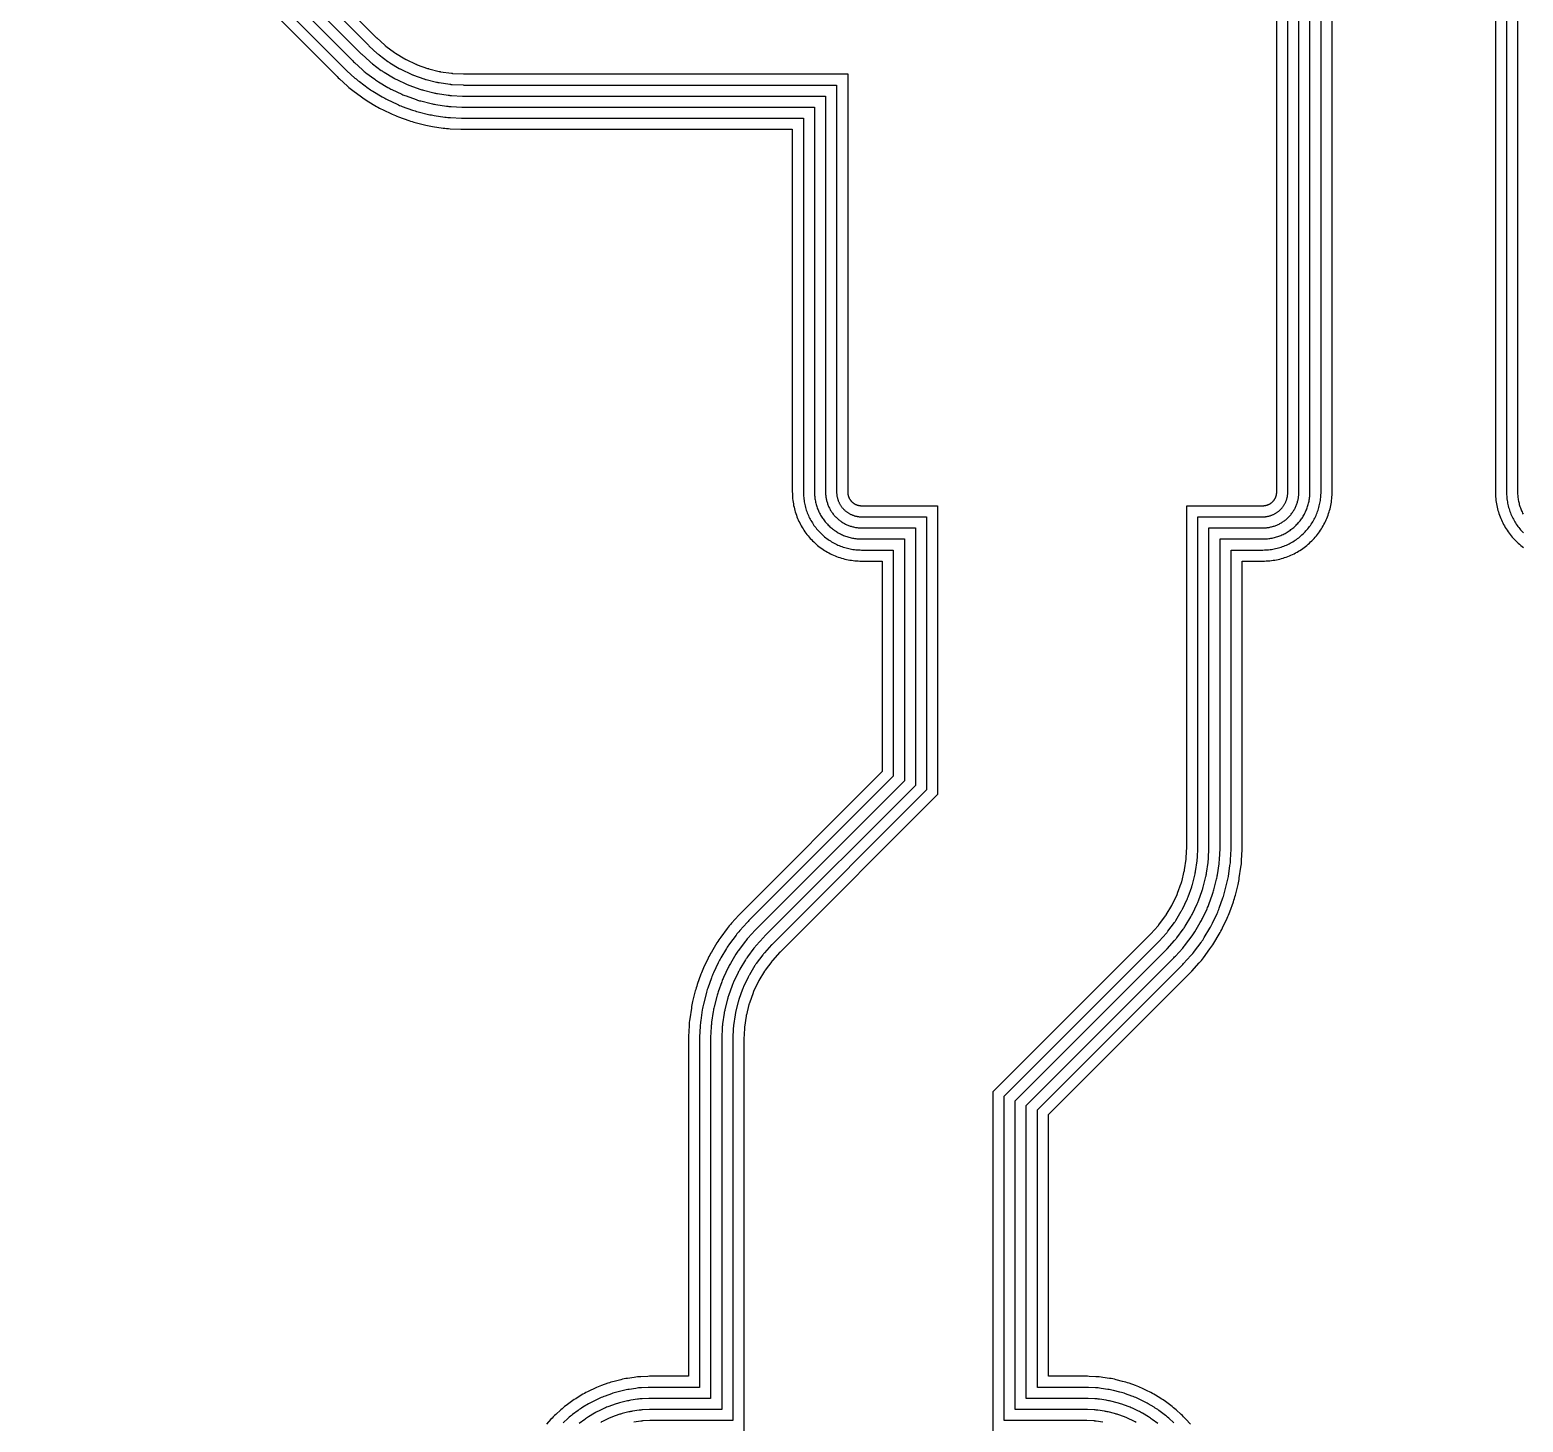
# Model space of a CAD drawing. Header units: metres. Extents: x 1.5 to 44, y 0.3 to 33.8.
# Drawn here: x 6.76 to 12.15, y 5.4 to 10.43 of the extents above; entities that cross this region are included whole.
import ezdxf

# ---------------------------------------------------------------- set-up
doc = ezdxf.new("R2010")
doc.units = ezdxf.units.M

msp = doc.modelspace()

# ---------------------------------------------------------------- linework, layer by layer
for points in [[(10.2352, 5.37), (10.2352, 6.5985), (10.8034, 7.1667), (10.8042, 7.1676), (10.805, 7.1685), (10.8314, 7.1976), (10.8322, 7.1985), (10.833, 7.1994), (10.8338, 7.2004), (10.8345, 7.2013), (10.8579, 7.2329), (10.8586, 7.2339), (10.8593, 7.2349), (10.86, 7.2359), (10.8607, 7.237), (10.8808, 7.2707), (10.8815, 7.2717), (10.8821, 7.2728), (10.8826, 7.2739), (10.8832, 7.275), (10.8999, 7.3105), (10.9005, 7.3116), (10.9009, 7.3127), (10.9014, 7.3139), (10.9018, 7.315), (10.9151, 7.352), (10.9155, 7.3532), (10.9158, 7.3543), (10.9162, 7.3555), (10.9165, 7.3567), (10.926, 7.3948), (10.9263, 7.396), (10.9266, 7.3972), (10.9268, 7.3984), (10.927, 7.3996), (10.9327, 7.4384), (10.9329, 7.4397), (10.933, 7.4409), (10.9331, 7.4421), (10.9332, 7.4433), (10.9352, 7.4826), (10.9352, 7.4838), (10.9352, 7.485), (10.9352, 8.715), (11.21, 8.715), (11.2112, 8.715), (11.2125, 8.7151), (11.2137, 8.7151), (11.2149, 8.7153), (11.2161, 8.7154), (11.2173, 8.7156), (11.2186, 8.7157), (11.2198, 8.716), (11.221, 8.7162), (11.2222, 8.7165), (11.2233, 8.7168), (11.2245, 8.7172), (11.2257, 8.7175), (11.2269, 8.7179), (11.228, 8.7184), (11.2291, 8.7188), (11.2303, 8.7193), (11.2314, 8.7198), (11.2325, 8.7204), (11.2336, 8.7209), (11.2347, 8.7215), (11.2357, 8.7221), (11.2368, 8.7228), (11.2378, 8.7234), (11.2388, 8.7241), (11.2398, 8.7249), (11.2408, 8.7256), (11.2417, 8.7264), (11.2427, 8.7272), (11.2436, 8.728), (11.2445, 8.7288), (11.2454, 8.7297), (11.2462, 8.7305), (11.2471, 8.7314), (11.2479, 8.7324), (11.2487, 8.7333), (11.2494, 8.7343), (11.2502, 8.7352), (11.2509, 8.7362), (11.2516, 8.7372), (11.2523, 8.7383), (11.2529, 8.7393), (11.2535, 8.7404), (11.2541, 8.7414), (11.2547, 8.7425), (11.2552, 8.7436), (11.2557, 8.7448), (11.2562, 8.7459), (11.2567, 8.747), (11.2571, 8.7482), (11.2575, 8.7493), (11.2579, 8.7505), (11.2582, 8.7517), (11.2585, 8.7529), (11.2588, 8.7541), (11.2591, 8.7553), (11.2593, 8.7565), (11.2595, 8.7577), (11.2596, 8.7589), (11.2598, 8.7601), (11.2599, 8.7613), (11.26, 8.7626), (11.26, 8.7638), (11.26, 8.765), (11.26, 12.685)], [(10.632, 5.4042), (10.6077, 5.4078), (10.6055, 5.4081), (10.6033, 5.4084), (10.6011, 5.4086), (10.5989, 5.4087), (10.5744, 5.4099), (10.5722, 5.41), (10.57, 5.41), (10.2752, 5.41), (10.2752, 6.582), (10.8316, 7.1384), (10.8332, 7.14), (10.8347, 7.1416), (10.8611, 7.1707), (10.8625, 7.1723), (10.8639, 7.174), (10.8653, 7.1758), (10.8667, 7.1775), (10.8901, 7.2091), (10.8913, 7.2109), (10.8926, 7.2127), (10.8938, 7.2145), (10.895, 7.2164), (10.9152, 7.2501), (10.9163, 7.252), (10.9173, 7.2539), (10.9183, 7.2559), (10.9193, 7.2579), (10.9361, 7.2934), (10.937, 7.2954), (10.9379, 7.2974), (10.9387, 7.2995), (10.9395, 7.3015), (10.9527, 7.3385), (10.9534, 7.3406), (10.9541, 7.3427), (10.9547, 7.3448), (10.9553, 7.347), (10.9648, 7.3851), (10.9653, 7.3872), (10.9658, 7.3894), (10.9662, 7.3916), (10.9665, 7.3937), (10.9723, 7.4326), (10.9726, 7.4348), (10.9729, 7.437), (10.973, 7.4392), (10.9732, 7.4414), (10.9751, 7.4806), (10.9752, 7.4828), (10.9752, 7.485), (10.9752, 8.675), (11.21, 8.675), (11.2122, 8.675), (11.2144, 8.6751), (11.2166, 8.6753), (11.2188, 8.6754), (11.221, 8.6757), (11.2232, 8.676), (11.2254, 8.6763), (11.2276, 8.6767), (11.2297, 8.6772), (11.2319, 8.6777), (11.234, 8.6783), (11.2361, 8.6789), (11.2382, 8.6796), (11.2403, 8.6803), (11.2424, 8.681), (11.2445, 8.6819), (11.2465, 8.6827), (11.2485, 8.6837), (11.2505, 8.6846), (11.2524, 8.6856), (11.2544, 8.6867), (11.2563, 8.6878), (11.2582, 8.689), (11.26, 8.6902), (11.2618, 8.6914), (11.2636, 8.6927), (11.2654, 8.6941), (11.2671, 8.6954), (11.2688, 8.6969), (11.2705, 8.6983), (11.2721, 8.6998), (11.2737, 8.7014), (11.2752, 8.703), (11.2767, 8.7046), (11.2782, 8.7062), (11.2796, 8.7079), (11.281, 8.7096), (11.2823, 8.7114), (11.2836, 8.7132), (11.2848, 8.715), (11.286, 8.7169), (11.2872, 8.7187), (11.2883, 8.7207), (11.2894, 8.7226), (11.2904, 8.7245), (11.2914, 8.7265), (11.2923, 8.7285), (11.2932, 8.7306), (11.294, 8.7326), (11.2948, 8.7347), (11.2955, 8.7368), (11.2961, 8.7389), (11.2968, 8.741), (11.2973, 8.7431), (11.2978, 8.7453), (11.2983, 8.7475), (11.2987, 8.7496), (11.299, 8.7518), (11.2993, 8.754), (11.2996, 8.7562), (11.2998, 8.7584), (11.2999, 8.7606), (11.3, 8.7628), (11.3, 8.765), (11.3, 12.685)], [(10.7519, 5.4036), (10.7491, 5.4051), (10.7463, 5.4066), (10.7434, 5.408), (10.7213, 5.4185), (10.7184, 5.4198), (10.7154, 5.4211), (10.7125, 5.4223), (10.7095, 5.4234), (10.6864, 5.4316), (10.6834, 5.4327), (10.6803, 5.4336), (10.6773, 5.4345), (10.6742, 5.4354), (10.6504, 5.4413), (10.6473, 5.442), (10.6441, 5.4427), (10.641, 5.4433), (10.6379, 5.4438), (10.6136, 5.4474), (10.6104, 5.4478), (10.6073, 5.4482), (10.6041, 5.4485), (10.6009, 5.4487), (10.5764, 5.4499), (10.5732, 5.45), (10.57, 5.45), (10.3152, 5.45), (10.3152, 6.5654), (10.8599, 7.1101), (10.8621, 7.1124), (10.8643, 7.1147), (10.8907, 7.1438), (10.8928, 7.1462), (10.8949, 7.1487), (10.8969, 7.1511), (10.8988, 7.1537), (10.9222, 7.1852), (10.9241, 7.1878), (10.9259, 7.1904), (10.9276, 7.1931), (10.9293, 7.1958), (10.9495, 7.2295), (10.9511, 7.2323), (10.9526, 7.2351), (10.9541, 7.2379), (10.9555, 7.2408), (10.9723, 7.2763), (10.9736, 7.2792), (10.9749, 7.2821), (10.976, 7.2851), (10.9771, 7.2881), (10.9904, 7.325), (10.9914, 7.3281), (10.9924, 7.3311), (10.9933, 7.3342), (10.9941, 7.3373), (11.0036, 7.3753), (11.0044, 7.3785), (11.005, 7.3816), (11.0056, 7.3847), (11.0061, 7.3879), (11.0119, 7.4267), (11.0123, 7.4299), (11.0127, 7.433), (11.0129, 7.4362), (11.0131, 7.4394), (11.0151, 7.4786), (11.0152, 7.4818), (11.0152, 7.485), (11.0152, 8.635), (11.21, 8.635), (11.2132, 8.6351), (11.2164, 8.6352), (11.2196, 8.6354), (11.2228, 8.6356), (11.2259, 8.636), (11.2291, 8.6364), (11.2322, 8.6369), (11.2354, 8.6375), (11.2385, 8.6382), (11.2416, 8.6389), (11.2447, 8.6397), (11.2477, 8.6406), (11.2508, 8.6416), (11.2538, 8.6426), (11.2568, 8.6437), (11.2598, 8.6449), (11.2627, 8.6462), (11.2656, 8.6475), (11.2685, 8.6489), (11.2713, 8.6504), (11.2741, 8.6519), (11.2768, 8.6535), (11.2796, 8.6552), (11.2822, 8.6569), (11.2849, 8.6587), (11.2875, 8.6606), (11.29, 8.6625), (11.2925, 8.6645), (11.2949, 8.6666), (11.2973, 8.6687), (11.2997, 8.6709), (11.3019, 8.6731), (11.3042, 8.6754), (11.3063, 8.6777), (11.3084, 8.6801), (11.3105, 8.6825), (11.3125, 8.685), (11.3144, 8.6876), (11.3163, 8.6902), (11.3181, 8.6928), (11.3198, 8.6955), (11.3215, 8.6982), (11.3231, 8.7009), (11.3247, 8.7037), (11.3261, 8.7066), (11.3275, 8.7094), (11.3289, 8.7123), (11.3301, 8.7153), (11.3313, 8.7182), (11.3324, 8.7212), (11.3335, 8.7242), (11.3344, 8.7273), (11.3353, 8.7303), (11.3361, 8.7334), (11.3369, 8.7365), (11.3375, 8.7397), (11.3381, 8.7428), (11.3386, 8.7459), (11.339, 8.7491), (11.3394, 8.7523), (11.3397, 8.7554), (11.3399, 8.7586), (11.34, 8.7618), (11.34, 8.765), (11.34, 12.685)], [(10.8299, 5.3998), (10.8102, 5.4144), (10.8068, 5.4169), (10.8034, 5.4192), (10.7999, 5.4215), (10.7963, 5.4237), (10.7753, 5.4363), (10.7717, 5.4384), (10.768, 5.4404), (10.7643, 5.4423), (10.7605, 5.4442), (10.7384, 5.4547), (10.7346, 5.4564), (10.7307, 5.458), (10.7269, 5.4596), (10.723, 5.461), (10.6999, 5.4693), (10.6959, 5.4707), (10.6919, 5.4719), (10.6879, 5.4731), (10.6839, 5.4742), (10.6601, 5.4801), (10.656, 5.4811), (10.652, 5.4819), (10.6478, 5.4827), (10.6437, 5.4834), (10.6195, 5.487), (10.6153, 5.4875), (10.6112, 5.488), (10.607, 5.4883), (10.6029, 5.4886), (10.5784, 5.4898), (10.5742, 5.49), (10.57, 5.49), (10.3552, 5.49), (10.3552, 6.5488), (10.8882, 7.0818), (10.8911, 7.0848), (10.894, 7.0879), (10.9203, 7.117), (10.9231, 7.1201), (10.9258, 7.1233), (10.9284, 7.1265), (10.9309, 7.1299), (10.9543, 7.1614), (10.9568, 7.1648), (10.9591, 7.1682), (10.9614, 7.1717), (10.9636, 7.1753), (10.9838, 7.209), (10.9859, 7.2126), (10.9879, 7.2162), (10.9898, 7.2199), (10.9916, 7.2237), (11.0084, 7.2592), (11.0102, 7.263), (11.0118, 7.2668), (11.0134, 7.2707), (11.0148, 7.2746), (11.028, 7.3116), (11.0294, 7.3155), (11.0307, 7.3195), (11.0318, 7.3235), (11.0329, 7.3275), (11.0424, 7.3656), (11.0434, 7.3697), (11.0443, 7.3738), (11.045, 7.3779), (11.0457, 7.382), (11.0514, 7.4208), (11.052, 7.425), (11.0525, 7.4291), (11.0528, 7.4333), (11.0531, 7.4374), (11.055, 7.4767), (11.0552, 7.4808), (11.0552, 7.485), (11.0552, 8.595), (11.21, 8.595), (11.2142, 8.5951), (11.2184, 8.5952), (11.2225, 8.5955), (11.2267, 8.5958), (11.2308, 8.5963), (11.235, 8.5969), (11.2391, 8.5975), (11.2432, 8.5983), (11.2473, 8.5991), (11.2513, 8.6001), (11.2554, 8.6012), (11.2594, 8.6023), (11.2633, 8.6036), (11.2673, 8.605), (11.2712, 8.6064), (11.2751, 8.608), (11.2789, 8.6096), (11.2827, 8.6113), (11.2864, 8.6132), (11.2901, 8.6151), (11.2938, 8.6171), (11.2974, 8.6192), (11.301, 8.6214), (11.3045, 8.6237), (11.3079, 8.626), (11.3113, 8.6285), (11.3146, 8.631), (11.3179, 8.6336), (11.3211, 8.6363), (11.3242, 8.6391), (11.3272, 8.6419), (11.3302, 8.6448), (11.3331, 8.6478), (11.336, 8.6508), (11.3387, 8.654), (11.3414, 8.6572), (11.344, 8.6604), (11.3466, 8.6637), (11.349, 8.6671), (11.3514, 8.6706), (11.3536, 8.6741), (11.3558, 8.6776), (11.3579, 8.6812), (11.3599, 8.6849), (11.3619, 8.6886), (11.3637, 8.6923), (11.3654, 8.6961), (11.3671, 8.7), (11.3686, 8.7038), (11.3701, 8.7077), (11.3714, 8.7117), (11.3727, 8.7157), (11.3739, 8.7197), (11.3749, 8.7237), (11.3759, 8.7278), (11.3767, 8.7318), (11.3775, 8.7359), (11.3782, 8.7401), (11.3787, 8.7442), (11.3792, 8.7483), (11.3796, 8.7525), (11.3798, 8.7567), (11.38, 8.7608), (11.38, 8.765), (11.38, 12.685)], [(10.8878, 5.4024), (10.8696, 5.4189), (10.8658, 5.4223), (10.8618, 5.4256), (10.8578, 5.4288), (10.8537, 5.4319), (10.834, 5.4466), (10.8298, 5.4496), (10.8256, 5.4525), (10.8213, 5.4553), (10.8169, 5.458), (10.7958, 5.4706), (10.7914, 5.4732), (10.7869, 5.4757), (10.7823, 5.4781), (10.7776, 5.4803), (10.7555, 5.4908), (10.7508, 5.493), (10.746, 5.495), (10.7413, 5.4969), (10.7364, 5.4987), (10.7133, 5.507), (10.7085, 5.5086), (10.7035, 5.5102), (10.6986, 5.5116), (10.6936, 5.513), (10.6698, 5.5189), (10.6648, 5.5201), (10.6598, 5.5212), (10.6547, 5.5221), (10.6496, 5.5229), (10.6253, 5.5265), (10.6202, 5.5272), (10.6151, 5.5278), (10.61, 5.5282), (10.6048, 5.5286), (10.5803, 5.5298), (10.5752, 5.5299), (10.57, 5.53), (10.3952, 5.53), (10.3952, 6.5323), (10.9165, 7.0535), (10.9201, 7.0572), (10.9236, 7.061), (10.95, 7.0901), (10.9534, 7.094), (10.9567, 7.0979), (10.9599, 7.1019), (10.963, 7.106), (10.9864, 7.1376), (10.9895, 7.1418), (10.9924, 7.146), (10.9952, 7.1503), (10.9979, 7.1547), (11.0181, 7.1884), (11.0207, 7.1929), (11.0232, 7.1974), (11.0255, 7.2019), (11.0278, 7.2066), (11.0446, 7.2421), (11.0467, 7.2468), (11.0488, 7.2515), (11.0507, 7.2563), (11.0525, 7.2611), (11.0657, 7.2981), (11.0674, 7.303), (11.0689, 7.3079), (11.0704, 7.3128), (11.0717, 7.3178), (11.0812, 7.3559), (11.0824, 7.3609), (11.0835, 7.366), (11.0844, 7.371), (11.0852, 7.3761), (11.091, 7.415), (11.0917, 7.4201), (11.0923, 7.4252), (11.0927, 7.4303), (11.093, 7.4355), (11.095, 7.4747), (11.0951, 7.4799), (11.0952, 7.485), (11.0952, 8.555), (11.21, 8.555), (11.2152, 8.5551), (11.2203, 8.5553), (11.2255, 8.5556), (11.2306, 8.556), (11.2357, 8.5566), (11.2408, 8.5573), (11.2459, 8.5581), (11.251, 8.559), (11.256, 8.5601), (11.261, 8.5613), (11.266, 8.5626), (11.271, 8.5641), (11.2759, 8.5656), (11.2808, 8.5673), (11.2856, 8.5691), (11.2904, 8.571), (11.2951, 8.573), (11.2998, 8.5752), (11.3044, 8.5774), (11.309, 8.5798), (11.3135, 8.5823), (11.318, 8.5849), (11.3224, 8.5876), (11.3267, 8.5904), (11.3309, 8.5933), (11.3351, 8.5963), (11.3392, 8.5995), (11.3432, 8.6027), (11.3472, 8.606), (11.351, 8.6094), (11.3548, 8.6129), (11.3585, 8.6165), (11.3621, 8.6202), (11.3656, 8.624), (11.369, 8.6278), (11.3723, 8.6318), (11.3756, 8.6358), (11.3787, 8.6399), (11.3817, 8.6441), (11.3846, 8.6483), (11.3874, 8.6527), (11.3901, 8.6571), (11.3927, 8.6615), (11.3952, 8.666), (11.3976, 8.6706), (11.3999, 8.6752), (11.402, 8.6799), (11.404, 8.6846), (11.4059, 8.6894), (11.4077, 8.6943), (11.4094, 8.6991), (11.411, 8.7041), (11.4124, 8.709), (11.4137, 8.714), (11.4149, 8.719), (11.416, 8.724), (11.4169, 8.7291), (11.4177, 8.7342), (11.4184, 8.7393), (11.419, 8.7444), (11.4194, 8.7496), (11.4198, 8.7547), (11.4199, 8.7599), (11.42, 8.765), (11.42, 12.685)], [(10.9485, 5.3965), (10.932, 5.4147), (10.9279, 5.4192), (10.9236, 5.4236), (10.9192, 5.4279), (10.9147, 5.432), (10.8965, 5.4485), (10.8919, 5.4526), (10.8872, 5.4565), (10.8824, 5.4604), (10.8775, 5.4641), (10.8578, 5.4787), (10.8529, 5.4823), (10.8478, 5.4857), (10.8427, 5.4891), (10.8374, 5.4923), (10.8164, 5.5049), (10.8111, 5.508), (10.8057, 5.511), (10.8003, 5.5138), (10.7948, 5.5165), (10.7726, 5.527), (10.767, 5.5295), (10.7614, 5.532), (10.7557, 5.5342), (10.7499, 5.5364), (10.7268, 5.5446), (10.721, 5.5466), (10.7152, 5.5485), (10.7093, 5.5502), (10.7033, 5.5518), (10.6795, 5.5577), (10.6736, 5.5591), (10.6676, 5.5604), (10.6615, 5.5615), (10.6555, 5.5625), (10.6312, 5.5661), (10.6251, 5.5669), (10.619, 5.5676), (10.6129, 5.5681), (10.6068, 5.5685), (10.5823, 5.5697), (10.5761, 5.5699), (10.57, 5.57), (10.4352, 5.57), (10.4352, 6.5157), (10.9448, 7.0253), (10.9491, 7.0296), (10.9532, 7.0341), (10.9796, 7.0632), (10.9837, 7.0678), (10.9876, 7.0725), (10.9915, 7.0773), (10.9952, 7.0822), (11.0186, 7.1137), (11.0222, 7.1187), (11.0256, 7.1238), (11.029, 7.1289), (11.0322, 7.1341), (11.0524, 7.1678), (11.0555, 7.1731), (11.0584, 7.1785), (11.0613, 7.184), (11.064, 7.1895), (11.0807, 7.225), (11.0833, 7.2306), (11.0857, 7.2362), (11.088, 7.2419), (11.0901, 7.2476), (11.1034, 7.2846), (11.1054, 7.2904), (11.1072, 7.2963), (11.1089, 7.3022), (11.1105, 7.3081), (11.12, 7.3462), (11.1214, 7.3522), (11.1227, 7.3582), (11.1238, 7.3642), (11.1248, 7.3703), (11.1306, 7.4091), (11.1314, 7.4152), (11.1321, 7.4213), (11.1326, 7.4274), (11.133, 7.4335), (11.1349, 7.4727), (11.1351, 7.4789), (11.1352, 7.485), (11.1352, 8.515), (11.21, 8.515), (11.2161, 8.5151), (11.2223, 8.5153), (11.2284, 8.5157), (11.2345, 8.5162), (11.2406, 8.5169), (11.2467, 8.5177), (11.2528, 8.5187), (11.2588, 8.5198), (11.2648, 8.5211), (11.2708, 8.5225), (11.2767, 8.5241), (11.2826, 8.5258), (11.2884, 8.5276), (11.2942, 8.5296), (11.3, 8.5318), (11.3057, 8.534), (11.3113, 8.5365), (11.3169, 8.539), (11.3224, 8.5417), (11.3279, 8.5445), (11.3332, 8.5475), (11.3385, 8.5506), (11.3438, 8.5538), (11.3489, 8.5571), (11.354, 8.5606), (11.3589, 8.5642), (11.3638, 8.5679), (11.3686, 8.5718), (11.3733, 8.5757), (11.3779, 8.5798), (11.3824, 8.584), (11.3868, 8.5882), (11.3911, 8.5926), (11.3953, 8.5971), (11.3993, 8.6017), (11.4033, 8.6064), (11.4071, 8.6112), (11.4108, 8.6161), (11.4144, 8.6211), (11.4179, 8.6261), (11.4212, 8.6313), (11.4244, 8.6365), (11.4275, 8.6418), (11.4305, 8.6472), (11.4333, 8.6526), (11.436, 8.6581), (11.4386, 8.6637), (11.441, 8.6693), (11.4433, 8.675), (11.4454, 8.6808), (11.4474, 8.6866), (11.4492, 8.6924), (11.451, 8.6983), (11.4525, 8.7043), (11.4539, 8.7102), (11.4552, 8.7162), (11.4563, 8.7223), (11.4573, 8.7283), (11.4581, 8.7344), (11.4588, 8.7405), (11.4593, 8.7466), (11.4597, 8.7527), (11.4599, 8.7589), (11.46, 8.765), (11.46, 12.685)], [(12.05, 12.685), (12.05, 8.765), (12.0501, 8.7589), (12.0503, 8.7527), (12.0507, 8.7466), (12.0512, 8.7405), (12.0519, 8.7344), (12.0527, 8.7283), (12.0537, 8.7223), (12.0548, 8.7162), (12.0561, 8.7102), (12.0575, 8.7043), (12.0591, 8.6983), (12.0608, 8.6924), (12.0626, 8.6866), (12.0646, 8.6808), (12.0668, 8.675), (12.069, 8.6693), (12.0715, 8.6637), (12.074, 8.6581), (12.0767, 8.6526), (12.0795, 8.6472), (12.0825, 8.6418), (12.0856, 8.6365), (12.0888, 8.6313), (12.0921, 8.6261), (12.0956, 8.6211), (12.0992, 8.6161), (12.1029, 8.6112), (12.1068, 8.6064), (12.1107, 8.6017), (12.1148, 8.5971), (12.119, 8.5926), (12.1232, 8.5882), (12.1276, 8.584), (12.1321, 8.5798), (12.1367, 8.5757), (12.1414, 8.5718), (12.1462, 8.5679), (12.1511, 8.5642)], [(12.09, 12.685), (12.09, 8.765), (12.0901, 8.7599), (12.0903, 8.7547), (12.0906, 8.7496), (12.091, 8.7444), (12.0916, 8.7393), (12.0923, 8.7342), (12.0931, 8.7291), (12.094, 8.724), (12.0951, 8.719), (12.0963, 8.714), (12.0976, 8.709), (12.0991, 8.7041), (12.1006, 8.6991), (12.1023, 8.6943), (12.1041, 8.6894), (12.106, 8.6846), (12.108, 8.6799), (12.1102, 8.6752), (12.1124, 8.6706), (12.1148, 8.666), (12.1173, 8.6615), (12.1199, 8.6571), (12.1226, 8.6527), (12.1254, 8.6483), (12.1283, 8.6441), (12.1313, 8.6399), (12.1345, 8.6358), (12.1377, 8.6318), (12.141, 8.6278), (12.1444, 8.624), (12.1479, 8.6202), (12.1515, 8.6165)], [(12.13, 12.685), (12.13, 8.765), (12.1301, 8.7608), (12.1302, 8.7567), (12.1305, 8.7525), (12.1308, 8.7483), (12.1313, 8.7442), (12.1319, 8.7401), (12.1325, 8.7359), (12.1333, 8.7318), (12.1341, 8.7278), (12.1351, 8.7237), (12.1362, 8.7197), (12.1373, 8.7157), (12.1386, 8.7117), (12.14, 8.7077), (12.1414, 8.7038), (12.143, 8.7), (12.1446, 8.6961), (12.1463, 8.6923), (12.1482, 8.6886), (12.1501, 8.6849)], [(6.8385, 11.5748), (8.0067, 10.4067), (8.0076, 10.4058), (8.0085, 10.405), (8.0376, 10.3786), (8.0385, 10.3778), (8.0394, 10.377), (8.0404, 10.3762), (8.0413, 10.3755), (8.0729, 10.3521), (8.0739, 10.3514), (8.0749, 10.3507), (8.0759, 10.35), (8.077, 10.3494), (8.1107, 10.3292), (8.1117, 10.3286), (8.1128, 10.328), (8.1139, 10.3274), (8.115, 10.3269), (8.1505, 10.3101), (8.1516, 10.3096), (8.1527, 10.3091), (8.1539, 10.3086), (8.155, 10.3082), (8.192, 10.295), (8.1932, 10.2946), (8.1943, 10.2942), (8.1955, 10.2939), (8.1967, 10.2935), (8.2348, 10.284), (8.236, 10.2837), (8.2372, 10.2835), (8.2384, 10.2832), (8.2396, 10.283), (8.2784, 10.2773), (8.2797, 10.2771), (8.2809, 10.277), (8.2821, 10.2769), (8.2833, 10.2768), (8.3226, 10.2749), (8.3238, 10.2748), (8.325, 10.2748), (9.71, 10.2748), (9.71, 8.765), (9.71, 8.7638), (9.7101, 8.7626), (9.7101, 8.7613), (9.7103, 8.7601), (9.7104, 8.7589), (9.7106, 8.7577), (9.7107, 8.7565), (9.711, 8.7553), (9.7112, 8.7541), (9.7115, 8.7529), (9.7118, 8.7517), (9.7122, 8.7505), (9.7125, 8.7493), (9.7129, 8.7482), (9.7134, 8.747), (9.7138, 8.7459), (9.7143, 8.7448), (9.7148, 8.7436), (9.7154, 8.7425), (9.7159, 8.7414), (9.7165, 8.7404), (9.7171, 8.7393), (9.7178, 8.7383), (9.7184, 8.7372), (9.7191, 8.7362), (9.7199, 8.7352), (9.7206, 8.7343), (9.7214, 8.7333), (9.7222, 8.7324), (9.723, 8.7314), (9.7238, 8.7305), (9.7247, 8.7297), (9.7255, 8.7288), (9.7264, 8.728), (9.7274, 8.7272), (9.7283, 8.7264), (9.7293, 8.7256), (9.7302, 8.7249), (9.7312, 8.7241), (9.7322, 8.7234), (9.7333, 8.7228), (9.7343, 8.7221), (9.7354, 8.7215), (9.7364, 8.7209), (9.7375, 8.7204), (9.7386, 8.7198), (9.7398, 8.7193), (9.7409, 8.7188), (9.742, 8.7184), (9.7432, 8.7179), (9.7443, 8.7175), (9.7455, 8.7172), (9.7467, 8.7168), (9.7479, 8.7165), (9.7491, 8.7162), (9.7503, 8.716), (9.7515, 8.7157), (9.7527, 8.7156), (9.7539, 8.7154), (9.7551, 8.7153), (9.7563, 8.7151), (9.7576, 8.7151), (9.7588, 8.715), (9.76, 8.715), (10.0348, 8.715), (10.0348, 7.6715), (9.4667, 7.1034), (9.4658, 7.1025), (9.465, 7.1016), (9.4386, 7.0725), (9.4378, 7.0716), (9.437, 7.0706), (9.4362, 7.0697), (9.4355, 7.0687), (9.4121, 7.0371), (9.4114, 7.0361), (9.4107, 7.0351), (9.41, 7.0341), (9.4094, 7.0331), (9.3892, 6.9994), (9.3886, 6.9983), (9.388, 6.9972), (9.3874, 6.9961), (9.3869, 6.995), (9.3701, 6.9595), (9.3696, 6.9584), (9.3691, 6.9573), (9.3686, 6.9562), (9.3682, 6.955), (9.355, 6.918), (9.3546, 6.9169), (9.3542, 6.9157), (9.3539, 6.9145), (9.3535, 6.9133), (9.344, 6.8752), (9.3437, 6.874), (9.3435, 6.8728), (9.3432, 6.8716), (9.343, 6.8704), (9.3373, 6.8316), (9.3371, 6.8304), (9.337, 6.8291), (9.3369, 6.8279), (9.3368, 6.8267), (9.3349, 6.7875), (9.3348, 6.7862), (9.3348, 6.785), (9.3348, 5.37)], [(6.8054, 11.4948), (7.9501, 10.3501), (7.9524, 10.3479), (7.9547, 10.3457), (7.9838, 10.3193), (7.9862, 10.3172), (7.9887, 10.3152), (7.9911, 10.3132), (7.9937, 10.3112), (8.0252, 10.2878), (8.0278, 10.286), (8.0304, 10.2842), (8.0331, 10.2824), (8.0358, 10.2808), (8.0695, 10.2606), (8.0723, 10.259), (8.0751, 10.2574), (8.0779, 10.2559), (8.0808, 10.2545), (8.1163, 10.2378), (8.1192, 10.2364), (8.1221, 10.2352), (8.1251, 10.234), (8.1281, 10.2329), (8.165, 10.2196), (8.1681, 10.2186), (8.1711, 10.2176), (8.1742, 10.2168), (8.1773, 10.2159), (8.2153, 10.2064), (8.2185, 10.2057), (8.2216, 10.205), (8.2247, 10.2044), (8.2279, 10.2039), (8.2667, 10.1981), (8.2699, 10.1977), (8.273, 10.1974), (8.2762, 10.1971), (8.2794, 10.1969), (8.3186, 10.195), (8.3218, 10.1949), (8.325, 10.1948), (9.63, 10.1948), (9.63, 8.765), (9.6301, 8.7618), (9.6302, 8.7586), (9.6304, 8.7554), (9.6306, 8.7523), (9.631, 8.7491), (9.6314, 8.7459), (9.6319, 8.7428), (9.6325, 8.7397), (9.6332, 8.7365), (9.6339, 8.7334), (9.6347, 8.7303), (9.6356, 8.7273), (9.6366, 8.7242), (9.6376, 8.7212), (9.6387, 8.7182), (9.6399, 8.7153), (9.6412, 8.7123), (9.6425, 8.7094), (9.6439, 8.7066), (9.6454, 8.7037), (9.6469, 8.7009), (9.6485, 8.6982), (9.6502, 8.6955), (9.6519, 8.6928), (9.6537, 8.6902), (9.6556, 8.6876), (9.6575, 8.685), (9.6595, 8.6825), (9.6616, 8.6801), (9.6637, 8.6777), (9.6659, 8.6754), (9.6681, 8.6731), (9.6704, 8.6709), (9.6727, 8.6687), (9.6751, 8.6666), (9.6775, 8.6645), (9.68, 8.6625), (9.6826, 8.6606), (9.6852, 8.6587), (9.6878, 8.6569), (9.6905, 8.6552), (9.6932, 8.6535), (9.6959, 8.6519), (9.6987, 8.6504), (9.7016, 8.6489), (9.7044, 8.6475), (9.7073, 8.6462), (9.7103, 8.6449), (9.7132, 8.6437), (9.7162, 8.6426), (9.7192, 8.6416), (9.7223, 8.6406), (9.7253, 8.6397), (9.7284, 8.6389), (9.7315, 8.6382), (9.7347, 8.6375), (9.7378, 8.6369), (9.7409, 8.6364), (9.7441, 8.636), (9.7473, 8.6356), (9.7504, 8.6354), (9.7536, 8.6352), (9.7568, 8.6351), (9.76, 8.635), (9.9548, 8.635), (9.9548, 7.7046), (9.4101, 7.1599), (9.4079, 7.1576), (9.4057, 7.1553), (9.3793, 7.1262), (9.3772, 7.1238), (9.3752, 7.1214), (9.3732, 7.1189), (9.3712, 7.1163), (9.3478, 7.0848), (9.346, 7.0822), (9.3442, 7.0796), (9.3424, 7.0769), (9.3408, 7.0742), (9.3206, 7.0405), (9.319, 7.0377), (9.3174, 7.0349), (9.3159, 7.0321), (9.3145, 7.0292), (9.2978, 6.9937), (9.2964, 6.9908), (9.2952, 6.9879), (9.294, 6.9849), (9.2929, 6.982), (9.2796, 6.945), (9.2786, 6.942), (9.2776, 6.9389), (9.2768, 6.9359), (9.2759, 6.9328), (9.2664, 6.8947), (9.2657, 6.8916), (9.265, 6.8884), (9.2644, 6.8853), (9.2639, 6.8822), (9.2581, 6.8433), (9.2577, 6.8402), (9.2574, 6.837), (9.2571, 6.8338), (9.2569, 6.8306), (9.255, 6.7914), (9.2549, 6.7882), (9.2548, 6.785), (9.2548, 5.45), (9, 5.45), (8.9968, 5.45), (8.9936, 5.4499), (8.9691, 5.4487), (8.9659, 5.4485), (8.9628, 5.4482), (8.9596, 5.4478), (8.9564, 5.4474), (8.9322, 5.4438), (8.929, 5.4433), (8.9259, 5.4427), (8.9228, 5.442), (8.9197, 5.4413), (8.8959, 5.4354), (8.8928, 5.4345), (8.8897, 5.4336), (8.8867, 5.4327), (8.8836, 5.4316), (8.8605, 5.4234), (8.8576, 5.4223), (8.8546, 5.4211), (8.8517, 5.4198), (8.8488, 5.4185), (8.8266, 5.408), (8.8237, 5.4066), (8.8209, 5.4051), (8.8181, 5.4036)], [(6.822, 11.5348), (7.9784, 10.3784), (7.98, 10.3768), (7.9816, 10.3753), (8.0107, 10.349), (8.0123, 10.3475), (8.014, 10.3461), (8.0158, 10.3447), (8.0175, 10.3434), (8.0491, 10.32), (8.0509, 10.3187), (8.0527, 10.3174), (8.0545, 10.3162), (8.0564, 10.3151), (8.0901, 10.2949), (8.092, 10.2938), (8.0939, 10.2927), (8.0959, 10.2917), (8.0979, 10.2907), (8.1334, 10.2739), (8.1354, 10.273), (8.1374, 10.2721), (8.1395, 10.2713), (8.1415, 10.2705), (8.1785, 10.2573), (8.1806, 10.2566), (8.1827, 10.2559), (8.1848, 10.2553), (8.187, 10.2547), (8.2251, 10.2452), (8.2272, 10.2447), (8.2294, 10.2442), (8.2316, 10.2438), (8.2337, 10.2435), (8.2726, 10.2377), (8.2748, 10.2374), (8.277, 10.2372), (8.2792, 10.237), (8.2814, 10.2368), (8.3206, 10.2349), (8.3228, 10.2348), (8.325, 10.2348), (9.67, 10.2348), (9.67, 8.765), (9.67, 8.7628), (9.6701, 8.7606), (9.6703, 8.7584), (9.6704, 8.7562), (9.6707, 8.754), (9.671, 8.7518), (9.6713, 8.7496), (9.6717, 8.7475), (9.6722, 8.7453), (9.6727, 8.7431), (9.6733, 8.741), (9.6739, 8.7389), (9.6746, 8.7368), (9.6753, 8.7347), (9.676, 8.7326), (9.6769, 8.7306), (9.6777, 8.7285), (9.6787, 8.7265), (9.6796, 8.7245), (9.6806, 8.7226), (9.6817, 8.7207), (9.6828, 8.7187), (9.684, 8.7169), (9.6852, 8.715), (9.6864, 8.7132), (9.6877, 8.7114), (9.6891, 8.7096), (9.6904, 8.7079), (9.6919, 8.7062), (9.6933, 8.7046), (9.6948, 8.703), (9.6964, 8.7014), (9.698, 8.6998), (9.6996, 8.6983), (9.7012, 8.6969), (9.7029, 8.6954), (9.7046, 8.6941), (9.7064, 8.6927), (9.7082, 8.6914), (9.71, 8.6902), (9.7119, 8.689), (9.7137, 8.6878), (9.7157, 8.6867), (9.7176, 8.6856), (9.7195, 8.6846), (9.7215, 8.6837), (9.7235, 8.6827), (9.7256, 8.6819), (9.7276, 8.681), (9.7297, 8.6803), (9.7318, 8.6796), (9.7339, 8.6789), (9.736, 8.6783), (9.7381, 8.6777), (9.7403, 8.6772), (9.7425, 8.6767), (9.7446, 8.6763), (9.7468, 8.676), (9.749, 8.6757), (9.7512, 8.6754), (9.7534, 8.6753), (9.7556, 8.6751), (9.7578, 8.675), (9.76, 8.675), (9.9948, 8.675), (9.9948, 7.6881), (9.4384, 7.1316), (9.4368, 7.1301), (9.4353, 7.1284), (9.409, 7.0993), (9.4075, 7.0977), (9.4061, 7.096), (9.4047, 7.0943), (9.4034, 7.0925), (9.38, 7.061), (9.3787, 7.0592), (9.3774, 7.0574), (9.3762, 7.0555), (9.3751, 7.0536), (9.3549, 7.0199), (9.3538, 7.018), (9.3527, 7.0161), (9.3517, 7.0141), (9.3507, 7.0121), (9.3339, 6.9766), (9.333, 6.9746), (9.3321, 6.9726), (9.3313, 6.9706), (9.3305, 6.9685), (9.3173, 6.9315), (9.3166, 6.9294), (9.3159, 6.9273), (9.3153, 6.9252), (9.3147, 6.9231), (9.3052, 6.885), (9.3047, 6.8828), (9.3042, 6.8806), (9.3038, 6.8785), (9.3035, 6.8763), (9.2977, 6.8374), (9.2974, 6.8353), (9.2972, 6.8331), (9.297, 6.8309), (9.2968, 6.8287), (9.2949, 6.7894), (9.2948, 6.7872), (9.2948, 6.785), (9.2948, 5.41), (9, 5.41), (8.9978, 5.41), (8.9956, 5.4099), (8.9711, 5.4087), (8.9689, 5.4086), (8.9667, 5.4084), (8.9645, 5.4081), (8.9623, 5.4078), (8.938, 5.4042)], [(6.7888, 11.4548), (7.9218, 10.3218), (7.9248, 10.3189), (7.9279, 10.3161), (7.957, 10.2897), (7.9601, 10.2869), (7.9633, 10.2842), (7.9665, 10.2816), (7.9699, 10.2791), (8.0014, 10.2557), (8.0048, 10.2533), (8.0082, 10.2509), (8.0117, 10.2486), (8.0153, 10.2464), (8.049, 10.2263), (8.0526, 10.2242), (8.0562, 10.2221), (8.0599, 10.2202), (8.0637, 10.2184), (8.0992, 10.2016), (8.103, 10.1999), (8.1068, 10.1982), (8.1107, 10.1967), (8.1146, 10.1952), (8.1516, 10.182), (8.1555, 10.1806), (8.1595, 10.1794), (8.1635, 10.1782), (8.1675, 10.1771), (8.2056, 10.1676), (8.2097, 10.1666), (8.2138, 10.1658), (8.2179, 10.165), (8.222, 10.1643), (8.2608, 10.1586), (8.265, 10.158), (8.2691, 10.1576), (8.2733, 10.1572), (8.2774, 10.1569), (8.3167, 10.155), (8.3208, 10.1549), (8.325, 10.1548), (9.59, 10.1548), (9.59, 8.765), (9.5901, 8.7608), (9.5902, 8.7567), (9.5905, 8.7525), (9.5908, 8.7483), (9.5913, 8.7442), (9.5919, 8.7401), (9.5925, 8.7359), (9.5933, 8.7318), (9.5941, 8.7278), (9.5951, 8.7237), (9.5962, 8.7197), (9.5973, 8.7157), (9.5986, 8.7117), (9.6, 8.7077), (9.6014, 8.7038), (9.603, 8.7), (9.6046, 8.6961), (9.6063, 8.6923), (9.6082, 8.6886), (9.6101, 8.6849), (9.6121, 8.6812), (9.6142, 8.6776), (9.6164, 8.6741), (9.6187, 8.6706), (9.621, 8.6671), (9.6235, 8.6637), (9.626, 8.6604), (9.6286, 8.6572), (9.6313, 8.654), (9.6341, 8.6508), (9.6369, 8.6478), (9.6398, 8.6448), (9.6428, 8.6419), (9.6458, 8.6391), (9.649, 8.6363), (9.6522, 8.6336), (9.6554, 8.631), (9.6587, 8.6285), (9.6621, 8.626), (9.6656, 8.6237), (9.6691, 8.6214), (9.6726, 8.6192), (9.6762, 8.6171), (9.6799, 8.6151), (9.6836, 8.6132), (9.6873, 8.6113), (9.6911, 8.6096), (9.695, 8.608), (9.6988, 8.6064), (9.7027, 8.605), (9.7067, 8.6036), (9.7107, 8.6023), (9.7147, 8.6012), (9.7187, 8.6001), (9.7228, 8.5991), (9.7268, 8.5983), (9.7309, 8.5975), (9.7351, 8.5969), (9.7392, 8.5963), (9.7433, 8.5958), (9.7475, 8.5955), (9.7517, 8.5952), (9.7558, 8.5951), (9.76, 8.595), (9.9148, 8.595), (9.9148, 7.7212), (9.3818, 7.1882), (9.3789, 7.1852), (9.3761, 7.1822), (9.3497, 7.1531), (9.3469, 7.1499), (9.3442, 7.1467), (9.3416, 7.1435), (9.3391, 7.1402), (9.3157, 7.1086), (9.3133, 7.1052), (9.3109, 7.1018), (9.3086, 7.0983), (9.3064, 7.0947), (9.2863, 7.0611), (9.2842, 7.0575), (9.2821, 7.0538), (9.2802, 7.0501), (9.2784, 7.0463), (9.2616, 7.0108), (9.2599, 7.0071), (9.2582, 7.0032), (9.2567, 6.9993), (9.2552, 6.9954), (9.242, 6.9585), (9.2406, 6.9545), (9.2394, 6.9505), (9.2382, 6.9465), (9.2371, 6.9425), (9.2276, 6.9044), (9.2266, 6.9003), (9.2258, 6.8963), (9.225, 6.8922), (9.2243, 6.888), (9.2186, 6.8492), (9.218, 6.845), (9.2176, 6.8409), (9.2172, 6.8367), (9.2169, 6.8326), (9.215, 6.7934), (9.2149, 6.7892), (9.2148, 6.785), (9.2148, 5.49), (9, 5.49), (8.9958, 5.49), (8.9917, 5.4898), (8.9672, 5.4886), (8.963, 5.4883), (8.9588, 5.488), (8.9547, 5.4875), (8.9506, 5.487), (8.9263, 5.4834), (8.9222, 5.4827), (8.9181, 5.4819), (8.914, 5.4811), (8.9099, 5.4801), (8.8861, 5.4742), (8.8821, 5.4731), (8.8781, 5.4719), (8.8741, 5.4707), (8.8702, 5.4693), (8.8471, 5.461), (8.8432, 5.4596), (8.8393, 5.458), (8.8355, 5.4564), (8.8317, 5.4547), (8.8095, 5.4442), (8.8057, 5.4423), (8.802, 5.4404), (8.7984, 5.4384), (8.7948, 5.4363), (8.7737, 5.4237), (8.7702, 5.4215), (8.7667, 5.4192), (8.7632, 5.4169), (8.7599, 5.4144), (8.7401, 5.3998)], [(6.7723, 11.4148), (7.8936, 10.2935), (7.8972, 10.2899), (7.901, 10.2864), (7.9301, 10.2601), (7.934, 10.2566), (7.9379, 10.2533), (7.9419, 10.2501), (7.946, 10.247), (7.9776, 10.2236), (7.9818, 10.2206), (7.986, 10.2176), (7.9903, 10.2148), (7.9947, 10.2121), (8.0284, 10.1919), (8.0329, 10.1893), (8.0374, 10.1869), (8.0419, 10.1845), (8.0466, 10.1822), (8.0821, 10.1654), (8.0868, 10.1633), (8.0915, 10.1613), (8.0963, 10.1593), (8.1011, 10.1576), (8.1381, 10.1443), (8.143, 10.1426), (8.1479, 10.1411), (8.1528, 10.1397), (8.1578, 10.1383), (8.1959, 10.1288), (8.2009, 10.1276), (8.206, 10.1265), (8.211, 10.1256), (8.2161, 10.1248), (8.255, 10.119), (8.2601, 10.1183), (8.2652, 10.1178), (8.2703, 10.1173), (8.2755, 10.117), (8.3147, 10.1151), (8.3199, 10.1149), (8.325, 10.1148), (9.55, 10.1148), (9.55, 8.765), (9.5501, 8.7599), (9.5503, 8.7547), (9.5506, 8.7496), (9.551, 8.7444), (9.5516, 8.7393), (9.5523, 8.7342), (9.5531, 8.7291), (9.554, 8.724), (9.5551, 8.719), (9.5563, 8.714), (9.5576, 8.709), (9.5591, 8.7041), (9.5606, 8.6991), (9.5623, 8.6943), (9.5641, 8.6894), (9.566, 8.6846), (9.568, 8.6799), (9.5702, 8.6752), (9.5724, 8.6706), (9.5748, 8.666), (9.5773, 8.6615), (9.5799, 8.6571), (9.5826, 8.6527), (9.5854, 8.6483), (9.5883, 8.6441), (9.5913, 8.6399), (9.5945, 8.6358), (9.5977, 8.6318), (9.601, 8.6278), (9.6044, 8.624), (9.6079, 8.6202), (9.6115, 8.6165), (9.6152, 8.6129), (9.619, 8.6094), (9.6228, 8.606), (9.6268, 8.6027), (9.6308, 8.5995), (9.6349, 8.5963), (9.6391, 8.5933), (9.6433, 8.5904), (9.6477, 8.5876), (9.6521, 8.5849), (9.6565, 8.5823), (9.661, 8.5798), (9.6656, 8.5774), (9.6702, 8.5752), (9.6749, 8.573), (9.6796, 8.571), (9.6844, 8.5691), (9.6893, 8.5673), (9.6941, 8.5656), (9.6991, 8.5641), (9.704, 8.5626), (9.709, 8.5613), (9.714, 8.5601), (9.719, 8.559), (9.7241, 8.5581), (9.7292, 8.5573), (9.7343, 8.5566), (9.7394, 8.556), (9.7446, 8.5556), (9.7497, 8.5553), (9.7549, 8.5551), (9.76, 8.555), (9.8748, 8.555), (9.8748, 7.7378), (9.3535, 7.2165), (9.3499, 7.2128), (9.3464, 7.209), (9.3201, 7.1799), (9.3166, 7.1761), (9.3133, 7.1721), (9.3101, 7.1681), (9.307, 7.164), (9.2836, 7.1324), (9.2806, 7.1283), (9.2776, 7.124), (9.2748, 7.1197), (9.2721, 7.1153), (9.2519, 7.0816), (9.2493, 7.0772), (9.2469, 7.0727), (9.2445, 7.0681), (9.2422, 7.0635), (9.2254, 7.0279), (9.2233, 7.0233), (9.2213, 7.0185), (9.2193, 7.0137), (9.2176, 7.0089), (9.2043, 6.9719), (9.2026, 6.9671), (9.2011, 6.9621), (9.1997, 6.9572), (9.1983, 6.9522), (9.1888, 6.9141), (9.1876, 6.9091), (9.1865, 6.9041), (9.1856, 6.899), (9.1848, 6.8939), (9.179, 6.8551), (9.1783, 6.8499), (9.1778, 6.8448), (9.1773, 6.8397), (9.177, 6.8345), (9.1751, 6.7953), (9.1749, 6.7902), (9.1748, 6.785), (9.1748, 5.53), (9, 5.53), (8.9949, 5.5299), (8.9897, 5.5298), (8.9652, 5.5286), (8.9601, 5.5282), (8.9549, 5.5278), (8.9498, 5.5272), (8.9447, 5.5265), (8.9204, 5.5229), (8.9153, 5.5221), (8.9103, 5.5212), (8.9052, 5.5201), (8.9002, 5.5189), (8.8764, 5.513), (8.8714, 5.5116), (8.8665, 5.5102), (8.8616, 5.5086), (8.8567, 5.507), (8.8336, 5.4987), (8.8288, 5.4969), (8.824, 5.495), (8.8192, 5.493), (8.8146, 5.4908), (8.7924, 5.4803), (8.7877, 5.4781), (8.7832, 5.4757), (8.7787, 5.4732), (8.7742, 5.4706), (8.7532, 5.458), (8.7488, 5.4553), (8.7445, 5.4525), (8.7402, 5.4496), (8.736, 5.4466), (8.7163, 5.4319), (8.7122, 5.4288), (8.7082, 5.4256), (8.7042, 5.4223), (8.7004, 5.4189), (8.6822, 5.4024)], [(6.7557, 11.3748), (7.8653, 10.2652), (7.8697, 10.261), (7.8741, 10.2568), (7.9032, 10.2304), (7.9078, 10.2264), (7.9125, 10.2224), (7.9173, 10.2186), (7.9222, 10.2149), (7.9537, 10.1915), (7.9587, 10.1879), (7.9638, 10.1844), (7.9689, 10.181), (7.9741, 10.1778), (8.0078, 10.1576), (8.0131, 10.1545), (8.0185, 10.1516), (8.024, 10.1488), (8.0295, 10.1461), (8.065, 10.1293), (8.0706, 10.1267), (8.0762, 10.1243), (8.0819, 10.122), (8.0876, 10.1199), (8.1246, 10.1067), (8.1304, 10.1047), (8.1363, 10.1028), (8.1422, 10.1011), (8.1481, 10.0995), (8.1862, 10.09), (8.1922, 10.0886), (8.1982, 10.0873), (8.2042, 10.0862), (8.2103, 10.0852), (8.2491, 10.0794), (8.2552, 10.0786), (8.2613, 10.0779), (8.2674, 10.0774), (8.2735, 10.077), (8.3127, 10.0751), (8.3189, 10.0749), (8.325, 10.0748), (9.51, 10.0748), (9.51, 8.765), (9.5101, 8.7589), (9.5103, 8.7527), (9.5107, 8.7466), (9.5112, 8.7405), (9.5119, 8.7344), (9.5127, 8.7283), (9.5137, 8.7223), (9.5148, 8.7162), (9.5161, 8.7102), (9.5175, 8.7043), (9.5191, 8.6983), (9.5208, 8.6924), (9.5226, 8.6866), (9.5246, 8.6808), (9.5268, 8.675), (9.529, 8.6693), (9.5315, 8.6637), (9.534, 8.6581), (9.5367, 8.6526), (9.5395, 8.6472), (9.5425, 8.6418), (9.5456, 8.6365), (9.5488, 8.6313), (9.5521, 8.6261), (9.5556, 8.6211), (9.5592, 8.6161), (9.5629, 8.6112), (9.5668, 8.6064), (9.5707, 8.6017), (9.5748, 8.5971), (9.579, 8.5926), (9.5832, 8.5882), (9.5876, 8.584), (9.5921, 8.5798), (9.5967, 8.5757), (9.6014, 8.5718), (9.6062, 8.5679), (9.6111, 8.5642), (9.6161, 8.5606), (9.6211, 8.5571), (9.6263, 8.5538), (9.6315, 8.5506), (9.6368, 8.5475), (9.6422, 8.5445), (9.6476, 8.5417), (9.6531, 8.539), (9.6587, 8.5365), (9.6643, 8.534), (9.67, 8.5318), (9.6758, 8.5296), (9.6816, 8.5276), (9.6874, 8.5258), (9.6933, 8.5241), (9.6993, 8.5225), (9.7052, 8.5211), (9.7112, 8.5198), (9.7173, 8.5187), (9.7233, 8.5177), (9.7294, 8.5169), (9.7355, 8.5162), (9.7416, 8.5157), (9.7477, 8.5153), (9.7539, 8.5151), (9.76, 8.515), (9.8348, 8.515), (9.8348, 7.7543), (9.3253, 7.2448), (9.321, 7.2404), (9.3168, 7.2359), (9.2904, 7.2068), (9.2864, 7.2022), (9.2824, 7.1975), (9.2786, 7.1927), (9.2749, 7.1878), (9.2515, 7.1563), (9.2479, 7.1513), (9.2444, 7.1462), (9.241, 7.1411), (9.2378, 7.1359), (9.2176, 7.1022), (9.2145, 7.0969), (9.2116, 7.0915), (9.2088, 7.0861), (9.2061, 7.0806), (9.1893, 7.0451), (9.1867, 7.0395), (9.1843, 7.0338), (9.182, 7.0281), (9.1799, 7.0224), (9.1667, 6.9854), (9.1647, 6.9796), (9.1628, 6.9738), (9.1611, 6.9679), (9.1595, 6.9619), (9.15, 6.9238), (9.1486, 6.9179), (9.1473, 6.9119), (9.1462, 6.9058), (9.1452, 6.8998), (9.1394, 6.8609), (9.1386, 6.8548), (9.1379, 6.8487), (9.1374, 6.8426), (9.137, 6.8365), (9.1351, 6.7973), (9.1349, 6.7911), (9.1348, 6.785), (9.1348, 5.57), (9, 5.57), (8.9939, 5.5699), (8.9877, 5.5697), (8.9632, 5.5685), (8.9571, 5.5681), (8.951, 5.5676), (8.9449, 5.5669), (8.9388, 5.5661), (8.9146, 5.5625), (8.9085, 5.5615), (8.9025, 5.5604), (8.8965, 5.5591), (8.8905, 5.5577), (8.8667, 5.5518), (8.8608, 5.5502), (8.8549, 5.5485), (8.849, 5.5466), (8.8432, 5.5446), (8.8201, 5.5364), (8.8144, 5.5342), (8.8087, 5.532), (8.803, 5.5295), (8.7975, 5.527), (8.7753, 5.5165), (8.7698, 5.5138), (8.7643, 5.511), (8.7589, 5.508), (8.7536, 5.5049), (8.7326, 5.4923), (8.7274, 5.4891), (8.7222, 5.4857), (8.7172, 5.4823), (8.7122, 5.4787), (8.6925, 5.4641), (8.6876, 5.4604), (8.6828, 5.4565), (8.6781, 5.4526), (8.6735, 5.4485), (8.6553, 5.432), (8.6509, 5.4279), (8.6465, 5.4236), (8.6422, 5.4192), (8.638, 5.4147), (8.6215, 5.3965)]]:
    msp.add_lwpolyline(points)

doc.saveas('drawing.dxf')
